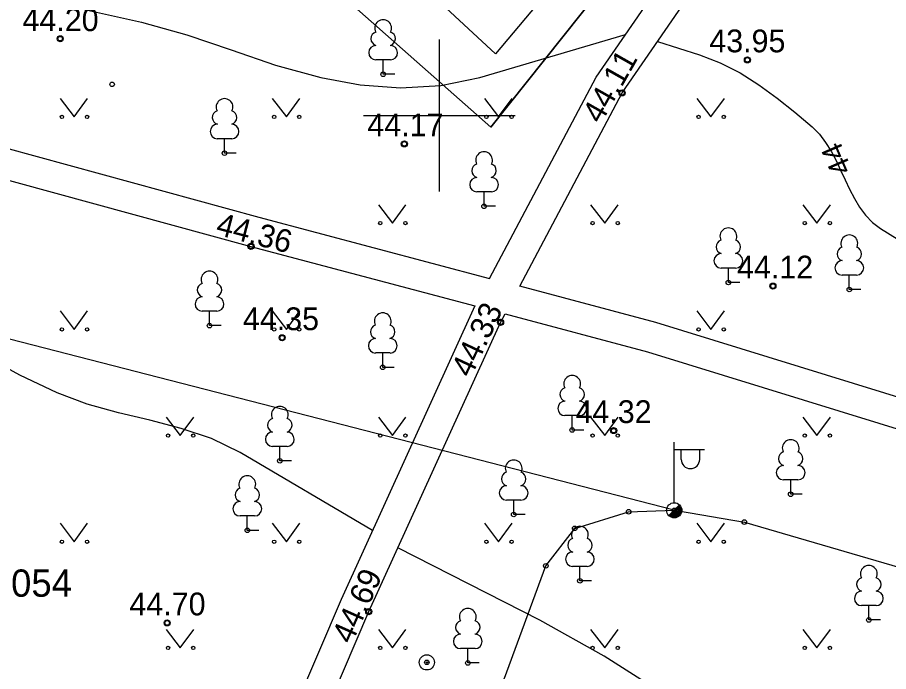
# Model space of a CAD drawing. Extents: x 641727 to 642404, y 6471758 to 6472113.
# Drawn here: x 641936.09 to 641964.82, y 6471981.67 to 6472003.23 of the extents above; entities that cross this region are included whole.
import ezdxf

# ---------------------------------------------------------------- set-up
doc = ezdxf.new("R2010")
doc.units = 0
for name, color, linetype in [('HALJASTUS', 7, 'Continuous'), ('HORISONTAAL-EH2000', 7, 'Continuous'), ('KORGUS-EH2000', 7, 'Continuous'), ('MOOTMPUNKT', 7, 'Continuous'), ('MOOTPIIR', 7, 'Continuous'), ('MPKAABEL', 7, 'Continuous'), ('PIIR', 7, 'Continuous'), ('POST', 7, 'Continuous'), ('PUU', 7, 'Continuous'), ('TEE', 7, 'Continuous'), ('VORK', 7, 'Continuous')]:
    doc.layers.add(name, color=color, linetype=linetype)

msp = doc.modelspace()

# ---------------------------------------------------------------- linework, layer by layer
at = {"layer": 'HALJASTUS'}
for p, q in [((641937.495, 6472000.558), (641937.958, 6471999.952)), ((641937.958, 6471999.952), (641938.404, 6472000.558)), ((641944.495, 6472000.558), (641944.958, 6471999.952)), ((641944.958, 6471999.952), (641945.404, 6472000.558)), ((641951.495, 6472000.558), (641951.958, 6471999.952)), ((641951.958, 6471999.952), (641952.404, 6472000.558)), ((641958.495, 6472000.558), (641958.958, 6471999.952)), ((641958.958, 6471999.952), (641959.404, 6472000.558)), ((641947.995, 6471997.058), (641948.458, 6471996.452)), ((641948.458, 6471996.452), (641948.904, 6471997.058)), ((641954.995, 6471997.058), (641955.458, 6471996.452)), ((641955.458, 6471996.452), (641955.904, 6471997.058)), ((641961.995, 6471997.058), (641962.458, 6471996.452)), ((641962.458, 6471996.452), (641962.904, 6471997.058)), ((641937.495, 6471993.558), (641937.958, 6471992.952)), ((641937.958, 6471992.952), (641938.404, 6471993.558)), ((641944.495, 6471993.558), (641944.958, 6471992.952)), ((641944.958, 6471992.952), (641945.404, 6471993.558)), ((641958.495, 6471993.558), (641958.958, 6471992.952)), ((641958.958, 6471992.952), (641959.404, 6471993.558)), ((641940.995, 6471990.058), (641941.458, 6471989.452)), ((641941.458, 6471989.452), (641941.904, 6471990.058)), ((641947.995, 6471990.058), (641948.458, 6471989.452)), ((641948.458, 6471989.452), (641948.904, 6471990.058)), ((641954.995, 6471990.058), (641955.458, 6471989.452)), ((641955.458, 6471989.452), (641955.904, 6471990.058)), ((641961.995, 6471990.058), (641962.458, 6471989.452)), ((641962.458, 6471989.452), (641962.904, 6471990.058)), ((641937.495, 6471986.558), (641937.958, 6471985.952)), ((641937.958, 6471985.952), (641938.404, 6471986.558)), ((641944.495, 6471986.558), (641944.958, 6471985.952)), ((641944.958, 6471985.952), (641945.404, 6471986.558)), ((641951.495, 6471986.558), (641951.958, 6471985.952)), ((641951.958, 6471985.952), (641952.404, 6471986.558)), ((641958.495, 6471986.558), (641958.958, 6471985.952)), ((641958.958, 6471985.952), (641959.404, 6471986.558)), ((641940.995, 6471983.058), (641941.458, 6471982.452)), ((641941.458, 6471982.452), (641941.904, 6471983.058)), ((641947.995, 6471983.058), (641948.458, 6471982.452)), ((641948.458, 6471982.452), (641948.904, 6471983.058)), ((641954.995, 6471983.058), (641955.458, 6471982.452)), ((641955.458, 6471982.452), (641955.904, 6471983.058)), ((641961.995, 6471983.058), (641962.458, 6471982.452)), ((641962.458, 6471982.452), (641962.904, 6471983.058))]:
    msp.add_line(p, q, dxfattribs=at)
for centre in [(641937.557, 6471999.952), (641938.386, 6471999.952), (641944.557, 6471999.952), (641945.386, 6471999.952), (641951.557, 6471999.952), (641952.386, 6471999.952), (641958.557, 6471999.952), (641959.386, 6471999.952), (641948.057, 6471996.452), (641948.886, 6471996.452), (641955.057, 6471996.452), (641955.886, 6471996.452), (641962.057, 6471996.452), (641962.886, 6471996.452), (641937.557, 6471992.952), (641938.386, 6471992.952), (641944.557, 6471992.952), (641945.386, 6471992.952), (641958.557, 6471992.952), (641959.386, 6471992.952), (641941.057, 6471989.452), (641941.886, 6471989.452), (641948.057, 6471989.452), (641948.886, 6471989.452), (641955.057, 6471989.452), (641955.886, 6471989.452), (641962.057, 6471989.452), (641962.886, 6471989.452), (641937.557, 6471985.952), (641938.386, 6471985.952), (641944.557, 6471985.952), (641945.386, 6471985.952), (641951.557, 6471985.952), (641952.386, 6471985.952), (641958.557, 6471985.952), (641959.386, 6471985.952), (641941.057, 6471982.452), (641941.886, 6471982.452), (641948.057, 6471982.452), (641948.886, 6471982.452), (641955.057, 6471982.452), (641955.886, 6471982.452), (641962.057, 6471982.452), (641962.886, 6471982.452)]:
    msp.add_circle(centre, 0.055, dxfattribs=at)
at = {"layer": 'HORISONTAAL-EH2000'}
for points in [[(641935.215, 6472004.134), (641937.704, 6472003.626), (641940.184, 6472003.077), (641941.671, 6472002.659), (641943.139, 6472002.16), (641944.606, 6472001.663), (641946.092, 6472001.249), (641947.394, 6472001.015), (641948.725, 6472000.917), (641950.052, 6472000.985), (641951.34, 6472001.249), (641956.146, 6472002.674)], [(641957.199, 6472002.439), (641958.585, 6472001.999), (641959.269, 6472001.737), (641959.922, 6472001.403), (641960.547, 6472001.012), (641961.149, 6472000.576), (641961.732, 6472000.108), (641962.3, 6471999.623), (641962.538, 6471999.382), (641962.745, 6471999.114), (641962.926, 6471998.823), (641963.089, 6471998.517), (641963.24, 6471998.201), (641963.386, 6471997.883), (641963.535, 6471997.569), (641963.693, 6471997.265), (641963.867, 6471996.977), (641964.064, 6471996.713), (641964.291, 6471996.477), (641964.555, 6471996.278), (641965.881, 6471995.451)], [(641947.8, 6471986.326), (641943.435, 6471988.894), (641942.489, 6471989.352), (641941.49, 6471989.688), (641940.46, 6471989.954), (641939.42, 6471990.203), (641938.393, 6471990.487), (641937.4, 6471990.858), (641936.173, 6471991.441), (641934.98, 6471992.087), (641933.824, 6471992.803), (641932.638, 6471993.668), (641931.504, 6471994.597), (641930.374, 6471995.533), (641929.2, 6471996.423), (641928.54, 6471996.897), (641927.878, 6471997.382), (641927.21, 6471997.861), (641926.531, 6471998.315), (641925.835, 6471998.728), (641925.119, 6471999.08), (641924.376, 6471999.355), (641923.603, 6471999.534), (641911.566, 6472001.446)], [(641965.478, 6471974.225), (641964.548, 6471974.721), (641963.826, 6471975.241), (641963.173, 6471975.829), (641962.567, 6471976.461), (641961.987, 6471977.117), (641961.413, 6471977.773), (641960.823, 6471978.407), (641960.196, 6471978.998), (641959.511, 6471979.522), (641957.493, 6471980.877), (641955.441, 6471982.185), (641953.321, 6471983.371), (641948.634, 6471985.746)]]:
    msp.add_lwpolyline(points, dxfattribs=at)
at = {"layer": 'KORGUS-EH2000'}
for centre in [(641937.5, 6472002.531), (641960.165, 6472001.833), (641956.03, 6472000.746), (641948.85, 6471999.065), (641943.792, 6471995.687), (641961.007, 6471994.378), (641952.025, 6471993.182), (641944.82, 6471992.675), (641955.753, 6471989.614), (641947.677, 6471983.647), (641941.027, 6471983.275)]:
    msp.add_circle(centre, 0.1, dxfattribs=at)
at = {"layer": 'MOOTMPUNKT'}
for centre in [(641937.5, 6472002.531), (641960.165, 6472001.833), (641948.151, 6472001.359), (641939.212, 6472001.029), (641956.03, 6472000.746), (641948.85, 6471999.065), (641942.92, 6471998.76), (641951.48, 6471997.008), (641943.792, 6471995.687), (641959.537, 6471994.498), (641961.007, 6471994.378), (641963.526, 6471994.266), (641942.424, 6471993.074), (641952.025, 6471993.182), (641944.82, 6471992.675), (641948.138, 6471991.698), (641954.386, 6471989.633), (641955.753, 6471989.614), (641944.743, 6471988.617), (641961.593, 6471987.516), (641956.247, 6471986.94), (641957.753, 6471986.987), (641957.895, 6471986.971), (641952.457, 6471986.848), (641943.67, 6471986.326), (641954.47, 6471986.392), (641960.064, 6471986.599), (641953.518, 6471985.158), (641954.641, 6471984.663), (641947.677, 6471983.647), (641941.027, 6471983.275), (641964.17, 6471983.372), (641949.592, 6471981.975), (641950.943, 6471981.955)]:
    msp.add_circle(centre, 0.075, dxfattribs=at)
at = {"layer": 'MOOTPIIR'}
msp.add_lwpolyline([(641982.437, 6472004.458), (641964.558, 6472017.134), (641951.861, 6472002.036), (641915.536, 6472035.655), (641909.172, 6472031.632), (641898.928, 6472024.251), (641888.558, 6472015.71), (641880.033, 6472008.088), (641878.208, 6472006.707), (641877.519, 6472002.913), (641877.071, 6472000.868), (641878.189, 6471998.936), (641884.446, 6471988.304), (641889.631, 6471983.04), (641891.583, 6471981.631), (641897.121, 6471978.023), (641905.691, 6471972.457), (641912.464, 6471968.218), (641917.809, 6471965.366), (641931.199, 6471957.024), (641943.973, 6471949.714), (641953.204, 6471944.702), (641969.916, 6471934.51)], dxfattribs=at)
at = {"layer": 'MPKAABEL'}
for points in [[(641957.753, 6471986.987), (641924.875, 6471995.443), (641923.044, 6471995.724), (641921.401, 6471996.147), (641899.644, 6471997.633)], [(641944.994, 6471951.634), (641943.887, 6471954.614), (641943.237, 6471956.121), (641943.122, 6471958.136), (641943.859, 6471962.324), (641944.354, 6471965.16), (641944.394, 6471965.294), (641945.946, 6471968.838), (641947.107, 6471972.391), (641948.907, 6471975.879), (641950.177, 6471977.884), (641950.898, 6471979.005), (641952.157, 6471981.457), (641953.518, 6471985.158), (641954.47, 6471986.392), (641956.247, 6471986.94), (641957.753, 6471986.987), (641957.895, 6471986.971), (641960.064, 6471986.599), (641970.502, 6471983.548)]]:
    msp.add_lwpolyline(points, dxfattribs=at)
at = {"layer": 'PIIR'}
for points in [[(641992.45, 6472052.62), (641995.65, 6472045.45), (641988.62, 6472037.08), (642001.33, 6472027.96), (641983.28, 6472002.24), (641964.78, 6472016.03), (641951.7, 6471999.62), (641915.99, 6472031.13), (641978.1, 6472068.06)], [(641877.52, 6472001.62), (641895.89, 6472016.54), (641915.99, 6472031.13), (641951.7, 6471999.62), (641964.78, 6472016.03), (641983.28, 6472002.24), (642001.33, 6472027.96), (642015.37, 6472014.73), (642043.28, 6472044.21), (642061.48, 6472029.49), (642027.1, 6471987.54), (642006.96, 6472001.86), (641997.37, 6471988.68), (642017.35, 6471973.82), (642002.31, 6471955.2), (641985.07, 6471931.45), (641976.92, 6471936.05), (641936.82, 6471957.35), (641888.83, 6471988.61)]]:
    msp.add_lwpolyline(points, close=True, dxfattribs=at)
at = {"layer": 'POST'}
for p, q in [((641957.753, 6471987.237), (641957.753, 6471989.237)), ((641957.753, 6471988.987), (641958.753, 6471988.987)), ((641957.98, 6471988.666), (641957.98, 6471988.987)), ((641958.592, 6471988.666), (641958.592, 6471988.987)), ((641957.576, 6471986.811), (641957.93, 6471987.164)), ((641957.753, 6471986.987), (641957.753, 6471986.987))]:
    msp.add_line(p, q, dxfattribs=at)
for centre, radius in [((641957.753, 6471986.987), 0.25), ((641949.592, 6471981.975), 0.25), ((641949.592, 6471981.975), 0.0234)]:
    msp.add_circle(centre, radius, dxfattribs=at)
for centre, radius, start, end in [((641958.286, 6471988.666), 0.306, 180, 0), ((641957.753, 6471986.987), 0.225, 224.8541, 45.0356), ((641957.753, 6471986.987), 0.2, 224.8427, 45.047), ((641957.753, 6471986.987), 0.175, 224.8281, 45.0616), ((641957.753, 6471986.987), 0.15, 224.8087, 45.081), ((641957.753, 6471986.987), 0.125, 224.7814, 45.1083), ((641957.753, 6471986.987), 0.1, 224.7406, 45.1491), ((641957.753, 6471986.987), 0.075, 224.6725, 45.2172), ((641957.753, 6471986.987), 0.05, 224.5363, 45.3534), ((641957.753, 6471986.987), 0.025, 224.1278, 45.7619)]:
    msp.add_arc(centre, radius, start, end, dxfattribs=at)
at = {"layer": 'PUU'}
for p, q in [((641948.391, 6472001.834), (641947.911, 6472001.834)), ((641948.151, 6472001.359), (641948.151, 6472001.834)), ((641948.531, 6472001.359), (641948.151, 6472001.359)), ((641943.16, 6471999.235), (641942.68, 6471999.235)), ((641942.92, 6471998.76), (641942.92, 6471999.235)), ((641943.3, 6471998.76), (641942.92, 6471998.76)), ((641951.72, 6471997.483), (641951.24, 6471997.483)), ((641951.48, 6471997.008), (641951.48, 6471997.483)), ((641951.86, 6471997.008), (641951.48, 6471997.008)), ((641959.777, 6471994.973), (641959.297, 6471994.973)), ((641959.537, 6471994.498), (641959.537, 6471994.973)), ((641963.766, 6471994.741), (641963.286, 6471994.741)), ((641963.526, 6471994.266), (641963.526, 6471994.741)), ((641959.917, 6471994.498), (641959.537, 6471994.498)), ((641963.906, 6471994.266), (641963.526, 6471994.266)), ((641942.664, 6471993.549), (641942.184, 6471993.549)), ((641942.424, 6471993.074), (641942.424, 6471993.549)), ((641942.804, 6471993.074), (641942.424, 6471993.074)), ((641948.378, 6471992.173), (641947.898, 6471992.173)), ((641948.138, 6471991.698), (641948.138, 6471992.173)), ((641948.518, 6471991.698), (641948.138, 6471991.698)), ((641954.626, 6471990.108), (641954.146, 6471990.108)), ((641954.386, 6471989.633), (641954.386, 6471990.108)), ((641954.766, 6471989.633), (641954.386, 6471989.633)), ((641944.983, 6471989.092), (641944.503, 6471989.092)), ((641944.743, 6471988.617), (641944.743, 6471989.092)), ((641945.123, 6471988.617), (641944.743, 6471988.617)), ((641961.833, 6471987.991), (641961.353, 6471987.991)), ((641961.593, 6471987.516), (641961.593, 6471987.991)), ((641952.697, 6471987.323), (641952.217, 6471987.323)), ((641952.457, 6471986.848), (641952.457, 6471987.323)), ((641961.973, 6471987.516), (641961.593, 6471987.516)), ((641943.91, 6471986.801), (641943.43, 6471986.801)), ((641943.67, 6471986.326), (641943.67, 6471986.801)), ((641952.837, 6471986.848), (641952.457, 6471986.848)), ((641944.05, 6471986.326), (641943.67, 6471986.326)), ((641954.881, 6471985.138), (641954.401, 6471985.138)), ((641954.641, 6471984.663), (641954.641, 6471985.138)), ((641955.021, 6471984.663), (641954.641, 6471984.663)), ((641964.41, 6471983.847), (641963.93, 6471983.847)), ((641964.17, 6471983.372), (641964.17, 6471983.847)), ((641964.55, 6471983.372), (641964.17, 6471983.372)), ((641951.183, 6471982.43), (641950.703, 6471982.43)), ((641950.943, 6471981.955), (641950.943, 6471982.43)), ((641951.323, 6471981.955), (641950.943, 6471981.955))]:
    msp.add_line(p, q, dxfattribs=at)
for centre, radius, start, end in [((641948.151, 6472002.879), 0.277, 332.5799, 207.4201), ((641947.981, 6472002.532), 0.233, 109.0217, 253.1415), ((641948.321, 6472002.532), 0.233, 286.8508, 70.9859), ((641947.914, 6472002.071), 0.238, 90.0016, 269.3953), ((641948.388, 6472002.071), 0.238, 270.6047, 89.9984), ((641942.92, 6472000.28), 0.277, 332.5799, 207.4201), ((641942.75, 6471999.933), 0.233, 109.0217, 253.1415), ((641943.09, 6471999.933), 0.233, 286.8508, 70.9859), ((641942.683, 6471999.472), 0.238, 90.0016, 269.3953), ((641943.157, 6471999.472), 0.238, 270.6047, 89.9984), ((641951.48, 6471998.528), 0.277, 332.5799, 207.4201), ((641951.31, 6471998.181), 0.233, 109.0217, 253.1415), ((641951.65, 6471998.181), 0.233, 286.8508, 70.9859), ((641951.243, 6471997.72), 0.238, 90.0016, 269.3953), ((641951.717, 6471997.72), 0.238, 270.6047, 89.9984), ((641959.537, 6471996.018), 0.277, 332.5799, 207.4201), ((641959.367, 6471995.671), 0.233, 109.0217, 253.1415), ((641959.707, 6471995.671), 0.233, 286.8508, 70.9859), ((641963.526, 6471995.786), 0.277, 332.5799, 207.4201), ((641963.356, 6471995.439), 0.233, 109.0217, 253.1415), ((641963.696, 6471995.439), 0.233, 286.8508, 70.9859), ((641959.3, 6471995.21), 0.238, 90.0016, 269.3953), ((641959.774, 6471995.21), 0.238, 270.6047, 89.9984), ((641963.289, 6471994.978), 0.238, 90.0016, 269.3953), ((641963.763, 6471994.978), 0.238, 270.6047, 89.9984), ((641942.424, 6471994.594), 0.277, 332.5799, 207.4201), ((641942.254, 6471994.247), 0.233, 109.0217, 253.1415), ((641942.594, 6471994.247), 0.233, 286.8508, 70.9859), ((641942.187, 6471993.786), 0.238, 90.0016, 269.3953), ((641942.661, 6471993.786), 0.238, 270.6047, 89.9984), ((641948.138, 6471993.218), 0.277, 332.5799, 207.4201), ((641947.968, 6471992.871), 0.233, 109.0217, 253.1415), ((641948.308, 6471992.871), 0.233, 286.8508, 70.9859), ((641947.901, 6471992.41), 0.238, 90.0016, 269.3953), ((641948.375, 6471992.41), 0.238, 270.6047, 89.9984), ((641954.386, 6471991.153), 0.277, 332.5799, 207.4201), ((641954.216, 6471990.806), 0.233, 109.0217, 253.1415), ((641954.556, 6471990.806), 0.233, 286.8508, 70.9859), ((641954.149, 6471990.345), 0.238, 90.0016, 269.3953), ((641954.623, 6471990.345), 0.238, 270.6047, 89.9984), ((641944.743, 6471990.137), 0.277, 332.5799, 207.4201), ((641944.573, 6471989.79), 0.233, 109.0217, 253.1415), ((641944.913, 6471989.79), 0.233, 286.8508, 70.9859), ((641944.506, 6471989.329), 0.238, 90.0016, 269.3953), ((641944.98, 6471989.329), 0.238, 270.6047, 89.9984), ((641961.593, 6471989.036), 0.277, 332.5799, 207.4201), ((641961.423, 6471988.689), 0.233, 109.0217, 253.1415), ((641961.763, 6471988.689), 0.233, 286.8508, 70.9859), ((641952.457, 6471988.368), 0.277, 332.5799, 207.4201), ((641961.356, 6471988.228), 0.238, 90.0016, 269.3953), ((641961.83, 6471988.228), 0.238, 270.6047, 89.9984), ((641952.287, 6471988.021), 0.233, 109.0217, 253.1415), ((641952.627, 6471988.021), 0.233, 286.8508, 70.9859), ((641943.67, 6471987.846), 0.277, 332.5799, 207.4201), ((641943.5, 6471987.499), 0.233, 109.0217, 253.1415), ((641943.84, 6471987.499), 0.233, 286.8508, 70.9859), ((641952.22, 6471987.56), 0.238, 90.0016, 269.3953), ((641952.694, 6471987.56), 0.238, 270.6047, 89.9984), ((641943.433, 6471987.038), 0.238, 90.0016, 269.3953), ((641943.907, 6471987.038), 0.238, 270.6047, 89.9984), ((641954.641, 6471986.183), 0.277, 332.5799, 207.4201), ((641954.471, 6471985.836), 0.233, 109.0217, 253.1415), ((641954.811, 6471985.836), 0.233, 286.8508, 70.9859), ((641954.404, 6471985.375), 0.238, 90.0016, 269.3953), ((641954.878, 6471985.375), 0.238, 270.6047, 89.9984), ((641964.17, 6471984.892), 0.277, 332.5799, 207.4201), ((641964, 6471984.545), 0.233, 109.0217, 253.1415), ((641964.34, 6471984.545), 0.233, 286.8508, 70.9859), ((641963.933, 6471984.084), 0.238, 90.0016, 269.3953), ((641964.407, 6471984.084), 0.238, 270.6047, 89.9984), ((641950.943, 6471983.475), 0.277, 332.5799, 207.4201), ((641950.773, 6471983.128), 0.233, 109.0217, 253.1415), ((641951.113, 6471983.128), 0.233, 286.8508, 70.9859), ((641950.706, 6471982.667), 0.238, 90.0016, 269.3953), ((641951.18, 6471982.667), 0.238, 270.6047, 89.9984)]:
    msp.add_arc(centre, radius, start, end, dxfattribs=at)
at = {"layer": 'TEE'}
for points in [[(641877.519, 6472002.913), (641881.345, 6472002.875), (641893.538, 6472002.69), (641908.551, 6472002.433), (641916.082, 6472002.465), (641920.323, 6472002.115), (641925.63, 6472001.226), (641933.597, 6471999.504), (641944.052, 6471996.653), (641951.662, 6471994.633), (641955.174, 6472001.266), (641959.446, 6472007.451), (641964.781, 6472016.853)], [(642020.831, 6471976.6), (642012.011, 6471979.126), (642001.253, 6471981.664), (641991.953, 6471982.621), (641986.257, 6471984.155), (641974.925, 6471987.699), (641957.149, 6471993.176), (641952.654, 6471994.37), (641956.03, 6472000.746), (641960.294, 6472006.919), (641965.65, 6472016.36)], [(641877.525, 6472001.562), (641881.408, 6472001.874), (641893.522, 6472001.69), (641908.545, 6472001.433), (641916.043, 6472001.465), (641920.199, 6472001.122), (641925.442, 6472000.244), (641933.36, 6471998.532), (641943.792, 6471995.687), (641951.175, 6471993.727), (641946.762, 6471984.051), (641943.034, 6471975.317), (641938.887, 6471965.278), (641937.322, 6471957.729), (641936.698, 6471953.877)], [(641937.625, 6471953.347), (641938.306, 6471957.547), (641939.847, 6471964.983), (641943.956, 6471974.93), (641947.677, 6471983.647), (641952.025, 6471993.182), (641952.173, 6471993.462), (641956.873, 6471992.215), (641974.629, 6471986.744), (641985.978, 6471983.195), (641991.771, 6471981.634), (642001.086, 6471980.676), (642011.758, 6471978.158), (642020.162, 6471975.751)]]:
    msp.add_lwpolyline(points, dxfattribs=at)
at = {"layer": 'VORK'}
for p, q in [((641950, 6472002.5), (641950, 6471997.5)), ((641947.5, 6472000), (641952.5, 6472000))]:
    msp.add_line(p, q, dxfattribs=at)

# ---------------------------------------------------------------- texts
at = {"layer": 'HORISONTAAL-EH2000'}
msp.add_text('44', height=0.7, rotation=113.3607, dxfattribs=at).set_placement((641963.625, 6471998.217))
at = {"layer": 'KORGUS-EH2000'}
for s, p in [('44.20', (641936.257, 6472002.781)), ('43.95', (641958.909, 6472002.083)), ('44.17', (641947.631, 6471999.315)), ('44.12', (641959.824, 6471994.628)), ('44.35', (641943.526, 6471992.925)), ('44.32', (641954.495, 6471989.864)), ('44.70', (641939.784, 6471983.525))]:
    msp.add_text(s, height=0.75, dxfattribs=at).set_placement(p)
for s, rotation, p in [('44.11', 60.5429, (641955.331, 6471999.694)), ('44.36', 345.4662, (641942.6, 6471996.083)), ('44.33', 64.8411, (641951.043, 6471991.327)), ('44.69', 66.0304, (641947.116, 6471982.546))]:
    msp.add_text(s, height=0.75, rotation=rotation, dxfattribs=at).set_placement(p)
at = {"layer": 'PIIR'}
msp.add_text('60502:004:0054', height=0.9, dxfattribs=at).set_placement((641929.187, 6471984.138))

doc.saveas('drawing.dxf')
